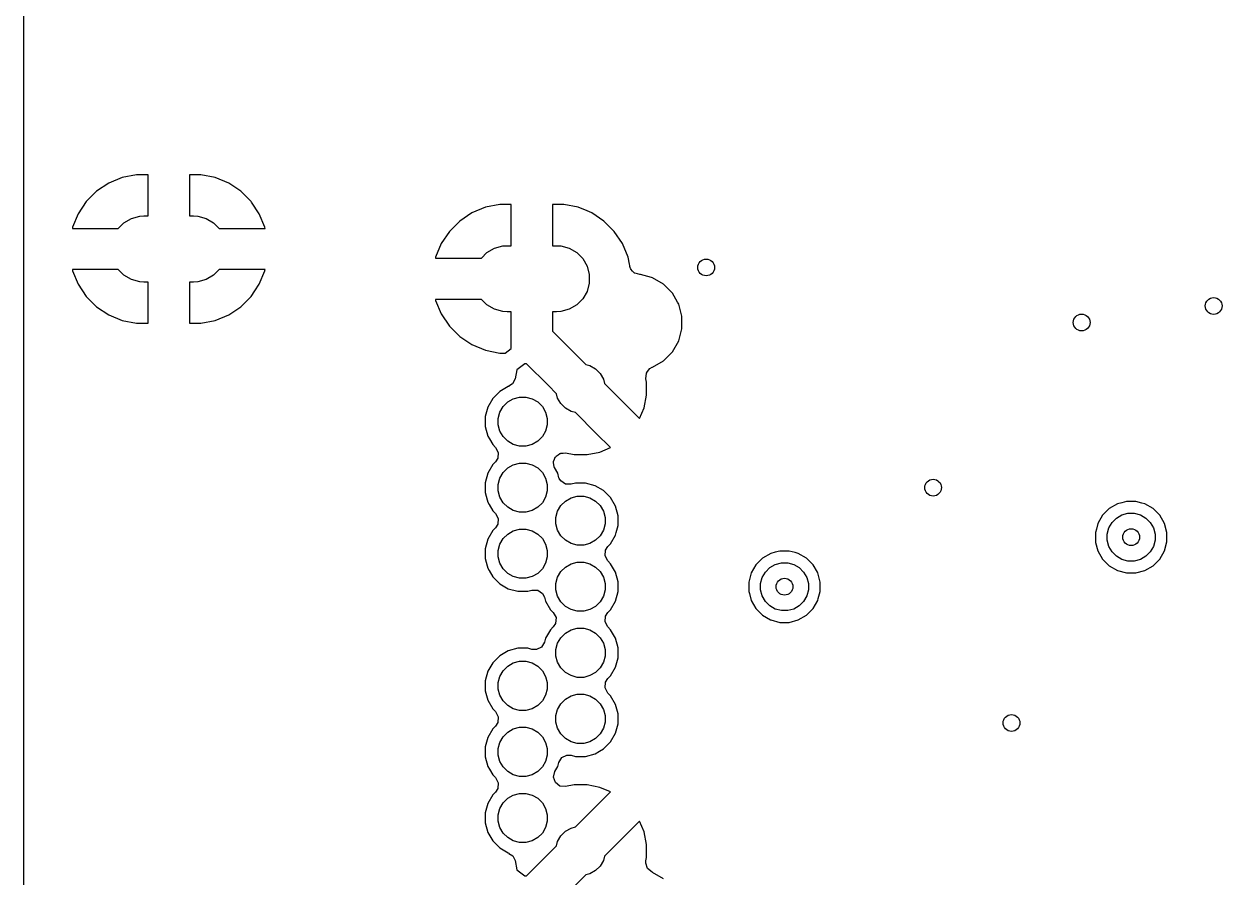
# Model space of a CAD drawing. Header units: inches. Extents: x 5.14 to 7.42, y -4.57 to -3.18.
# Drawn here: x 5.141 to 5.712, y -3.996 to -3.59 of the extents above; entities that cross this region are included whole.
import ezdxf

# ---------------------------------------------------------------- set-up
doc = ezdxf.new("R2010")
doc.units = ezdxf.units.IN
doc.header["$MEASUREMENT"] = 0
doc.layers.add('In1.Cu', color=91, linetype='CONTINUOUS', true_color=0x7fc87f)

msp = doc.modelspace()

# ---------------------------------------------------------------- linework, layer by layer
at = {"layer": 'In1.Cu', "linetype": 'CONTINUOUS'}
for p, q in [((5.14062, -3.6549), (5.14062, -3.56503)), ((5.14062, -3.68707), (5.14062, -3.6549)), ((5.18754, -3.66284), (5.18109, -3.66551)), ((5.19438, -3.66148), (5.18754, -3.66284)), ((5.18754, -3.66284), (5.18754, -3.66284)), ((5.19984, -3.66148), (5.19438, -3.66148)), ((5.19984, -3.68116), (5.19984, -3.66148)), ((5.22499, -3.66148), (5.21953, -3.66148)), ((5.21953, -3.66148), (5.21953, -3.68116)), ((5.23183, -3.66284), (5.22499, -3.66148)), ((5.23828, -3.66551), (5.23183, -3.66284)), ((5.23183, -3.66284), (5.23183, -3.66284)), ((5.17529, -3.66939), (5.17035, -3.67432)), ((5.18109, -3.66551), (5.17529, -3.66939)), ((5.17529, -3.66939), (5.17529, -3.66939)), ((5.18109, -3.66551), (5.18109, -3.66551)), ((5.24408, -3.66939), (5.23828, -3.66551)), ((5.23828, -3.66551), (5.23828, -3.66551)), ((5.24902, -3.67432), (5.24408, -3.66939)), ((5.24408, -3.66939), (5.24408, -3.66939)), ((5.17035, -3.67432), (5.16647, -3.68013)), ((5.17035, -3.67432), (5.17035, -3.67432)), ((5.24902, -3.67432), (5.24902, -3.67432)), ((5.2492, -3.67459), (5.24902, -3.67432)), ((5.2529, -3.68013), (5.2492, -3.67459)), ((5.16647, -3.68013), (5.1638, -3.68657)), ((5.16647, -3.68013), (5.16647, -3.68013)), ((5.25557, -3.68657), (5.2529, -3.68013)), ((5.2529, -3.68013), (5.2529, -3.68013)), ((5.35432, -3.67968), (5.34852, -3.68356)), ((5.36077, -3.67701), (5.35432, -3.67968)), ((5.35432, -3.67968), (5.35432, -3.67968)), ((5.36761, -3.67565), (5.36077, -3.67701)), ((5.36077, -3.67701), (5.36077, -3.67701)), ((5.37307, -3.67565), (5.36761, -3.67565)), ((5.37307, -3.69533), (5.37307, -3.67565)), ((5.39821, -3.67565), (5.39276, -3.67565)), ((5.39276, -3.67565), (5.39276, -3.69533)), ((5.40506, -3.67701), (5.39821, -3.67565)), ((5.40933, -3.67878), (5.40506, -3.67701)), ((5.40506, -3.67701), (5.40506, -3.67701)), ((5.41151, -3.67968), (5.40933, -3.67878)), ((5.40933, -3.67878), (5.40933, -3.67878)), ((5.41731, -3.68356), (5.41151, -3.67968)), ((5.41151, -3.67968), (5.41151, -3.67968)), ((5.1638, -3.68657), (5.1637, -3.68707)), ((5.1638, -3.68657), (5.1638, -3.68657)), ((5.18564, -3.68707), (5.18829, -3.68442)), ((5.18829, -3.68442), (5.19185, -3.68236)), ((5.19185, -3.68236), (5.19582, -3.6813)), ((5.19582, -3.6813), (5.19787, -3.68116)), ((5.19787, -3.68116), (5.19984, -3.68116)), ((5.21953, -3.68116), (5.2215, -3.68116)), ((5.2215, -3.68116), (5.22355, -3.6813)), ((5.22355, -3.6813), (5.22752, -3.68236)), ((5.22752, -3.68236), (5.23108, -3.68442)), ((5.23108, -3.68442), (5.23373, -3.68707)), ((5.25567, -3.68707), (5.25557, -3.68657)), ((5.25557, -3.68657), (5.25557, -3.68657)), ((5.34852, -3.68356), (5.34358, -3.6885)), ((5.34852, -3.68356), (5.34852, -3.68356)), ((5.42225, -3.6885), (5.41731, -3.68356)), ((5.41731, -3.68356), (5.41731, -3.68356)), ((5.14062, -3.77684), (5.14062, -3.68707)), ((5.1637, -3.68707), (5.18564, -3.68707)), ((5.23373, -3.68707), (5.25567, -3.68707)), ((5.34358, -3.6885), (5.3397, -3.6943)), ((5.34358, -3.6885), (5.34358, -3.6885)), ((5.42612, -3.6943), (5.42225, -3.6885)), ((5.42225, -3.6885), (5.42225, -3.6885)), ((5.3397, -3.6943), (5.33703, -3.70075)), ((5.3397, -3.6943), (5.3397, -3.6943)), ((5.36152, -3.69859), (5.36508, -3.69653)), ((5.36508, -3.69653), (5.36905, -3.69547)), ((5.36905, -3.69547), (5.3711, -3.69533)), ((5.3711, -3.69533), (5.37307, -3.69533)), ((5.39276, -3.69533), (5.39472, -3.69533)), ((5.39472, -3.69533), (5.39678, -3.69547)), ((5.39678, -3.69547), (5.40075, -3.69653)), ((5.40075, -3.69653), (5.40431, -3.69859)), ((5.42613, -3.6943), (5.42612, -3.6943)), ((5.4288, -3.70075), (5.42613, -3.6943)), ((5.33703, -3.70075), (5.33693, -3.70124)), ((5.33693, -3.70124), (5.35886, -3.70124)), ((5.33703, -3.70075), (5.33703, -3.70075)), ((5.35886, -3.70124), (5.36152, -3.69859)), ((5.40431, -3.69859), (5.40722, -3.7015)), ((5.40722, -3.7015), (5.40927, -3.70506)), ((5.42947, -3.70412), (5.4288, -3.70075)), ((5.1637, -3.70675), (5.1638, -3.70724)), ((5.18564, -3.70675), (5.1637, -3.70675)), ((5.1638, -3.70724), (5.1638, -3.70725)), ((5.1638, -3.70725), (5.16647, -3.71369)), ((5.18829, -3.7094), (5.18564, -3.70675)), ((5.19185, -3.71146), (5.18829, -3.7094)), ((5.23108, -3.7094), (5.22752, -3.71146)), ((5.23373, -3.70675), (5.23108, -3.7094)), ((5.25567, -3.70675), (5.23373, -3.70675)), ((5.2529, -3.71369), (5.25557, -3.70725)), ((5.25557, -3.70724), (5.25567, -3.70675)), ((5.25557, -3.70725), (5.25557, -3.70724)), ((5.40927, -3.70506), (5.41034, -3.70903)), ((5.41034, -3.70903), (5.41034, -3.71314)), ((5.42959, -3.70475), (5.42947, -3.70412)), ((5.42968, -3.7052), (5.42959, -3.70475)), ((5.42959, -3.70475), (5.42959, -3.70475)), ((5.42959, -3.70475), (5.42959, -3.70475)), ((5.43003, -3.70628), (5.42968, -3.7052)), ((5.43008, -3.70634), (5.43003, -3.70628)), ((5.43014, -3.70651), (5.43008, -3.70634)), ((5.43101, -3.70741), (5.43014, -3.70651)), ((5.43183, -3.70836), (5.43101, -3.70741)), ((5.43196, -3.7084), (5.43183, -3.70836)), ((5.43206, -3.70849), (5.43196, -3.7084)), ((5.43327, -3.70878), (5.43206, -3.70849)), ((5.43447, -3.70913), (5.43327, -3.70878)), ((5.43474, -3.70913), (5.43447, -3.70913)), ((5.44006, -3.71056), (5.43474, -3.70913)), ((5.16647, -3.71369), (5.16647, -3.71369)), ((5.16647, -3.71369), (5.17035, -3.7195)), ((5.19582, -3.71252), (5.19185, -3.71146)), ((5.19787, -3.71266), (5.19582, -3.71252)), ((5.19984, -3.71266), (5.19787, -3.71266)), ((5.19984, -3.73234), (5.19984, -3.71266)), ((5.2215, -3.71266), (5.21953, -3.71266)), ((5.21953, -3.71266), (5.21953, -3.73234)), ((5.22355, -3.71252), (5.2215, -3.71266)), ((5.22752, -3.71146), (5.22355, -3.71252)), ((5.25075, -3.7169), (5.2529, -3.71369)), ((5.2529, -3.71369), (5.2529, -3.71369)), ((5.41034, -3.71314), (5.40927, -3.71711)), ((5.44054, -3.71069), (5.44006, -3.71056)), ((5.44574, -3.71369), (5.44054, -3.71069)), ((5.44054, -3.71069), (5.44054, -3.71069)), ((5.44999, -3.71794), (5.44574, -3.71369)), ((5.44574, -3.71369), (5.44574, -3.71369)), ((5.17035, -3.7195), (5.17035, -3.7195)), ((5.17035, -3.7195), (5.17529, -3.72443)), ((5.24408, -3.72443), (5.24902, -3.7195)), ((5.24902, -3.7195), (5.25075, -3.7169)), ((5.24902, -3.7195), (5.24902, -3.7195)), ((5.33693, -3.72093), (5.33703, -3.72142)), ((5.35886, -3.72093), (5.33693, -3.72093)), ((5.36152, -3.72358), (5.35886, -3.72093)), ((5.40722, -3.72067), (5.40431, -3.72358)), ((5.40927, -3.71711), (5.40722, -3.72067)), ((5.45246, -3.72222), (5.44999, -3.71794)), ((5.44999, -3.71794), (5.44999, -3.71794)), ((5.17529, -3.72443), (5.17529, -3.72443)), ((5.17529, -3.72443), (5.18109, -3.72831)), ((5.23828, -3.72831), (5.24408, -3.72443)), ((5.24408, -3.72443), (5.24408, -3.72443)), ((5.33703, -3.72142), (5.33703, -3.72142)), ((5.33703, -3.72142), (5.3397, -3.72787)), ((5.36508, -3.72563), (5.36152, -3.72358)), ((5.36905, -3.7267), (5.36508, -3.72563)), ((5.40075, -3.72563), (5.39678, -3.7267)), ((5.40431, -3.72358), (5.40075, -3.72563)), ((5.45299, -3.72314), (5.45246, -3.72222)), ((5.45455, -3.72895), (5.45299, -3.72314)), ((5.18109, -3.72831), (5.18109, -3.72831)), ((5.18109, -3.72831), (5.18754, -3.73098)), ((5.18754, -3.73098), (5.18754, -3.73098)), ((5.18754, -3.73098), (5.19438, -3.73234)), ((5.19438, -3.73234), (5.19438, -3.73234)), ((5.19438, -3.73234), (5.19984, -3.73234)), ((5.21953, -3.73234), (5.22499, -3.73234)), ((5.22499, -3.73234), (5.23183, -3.73098)), ((5.22499, -3.73234), (5.22499, -3.73234)), ((5.23183, -3.73098), (5.23828, -3.72831)), ((5.23183, -3.73098), (5.23183, -3.73098)), ((5.23828, -3.72831), (5.23828, -3.72831)), ((5.3397, -3.72787), (5.3397, -3.72787)), ((5.3397, -3.72787), (5.34358, -3.73367)), ((5.3711, -3.72683), (5.36905, -3.7267)), ((5.37307, -3.72683), (5.3711, -3.72683)), ((5.37307, -3.74431), (5.37307, -3.72683)), ((5.39472, -3.72683), (5.39276, -3.72683)), ((5.39276, -3.72683), (5.39276, -3.73614)), ((5.39678, -3.7267), (5.39472, -3.72683)), ((5.45455, -3.73495), (5.45455, -3.72895)), ((5.34358, -3.73367), (5.34358, -3.73367)), ((5.34358, -3.73367), (5.34852, -3.73861)), ((5.39276, -3.73614), (5.4086, -3.75198)), ((5.45299, -3.74076), (5.45455, -3.73495)), ((5.34852, -3.73861), (5.34852, -3.73861)), ((5.34852, -3.73861), (5.35432, -3.74248)), ((5.35432, -3.74248), (5.35432, -3.74248)), ((5.35432, -3.74248), (5.36077, -3.74515)), ((5.44999, -3.74596), (5.45299, -3.74076)), ((5.36077, -3.74515), (5.36077, -3.74515)), ((5.36077, -3.74515), (5.36761, -3.74652)), ((5.36761, -3.74652), (5.36761, -3.74652)), ((5.36761, -3.74652), (5.37013, -3.74652)), ((5.37013, -3.74652), (5.37307, -3.74431)), ((5.44574, -3.75021), (5.44999, -3.74596)), ((5.37582, -3.75446), (5.37495, -3.75882)), ((5.37958, -3.75163), (5.37582, -3.75446)), ((5.38041, -3.75163), (5.37958, -3.75163)), ((5.39066, -3.76188), (5.38041, -3.75163)), ((5.4086, -3.75198), (5.41066, -3.75253)), ((5.41066, -3.75253), (5.41333, -3.75407)), ((5.41333, -3.75407), (5.41551, -3.75625)), ((5.43816, -3.7553), (5.43926, -3.75388)), ((5.43926, -3.75388), (5.44025, -3.75333)), ((5.44025, -3.75333), (5.44054, -3.75321)), ((5.44054, -3.75321), (5.44574, -3.75021)), ((5.44054, -3.75321), (5.44054, -3.75321)), ((5.37495, -3.75882), (5.37367, -3.76126)), ((5.41551, -3.75625), (5.41705, -3.75893)), ((5.41705, -3.75893), (5.41761, -3.76099)), ((5.43733, -3.75879), (5.43757, -3.75605)), ((5.43764, -3.76034), (5.43733, -3.75879)), ((5.43757, -3.75605), (5.43816, -3.7553)), ((5.43764, -3.76655), (5.43764, -3.76034)), ((5.3676, -3.76487), (5.36426, -3.76821)), ((5.37168, -3.76252), (5.3676, -3.76487)), ((5.3676, -3.76487), (5.3676, -3.76487)), ((5.37197, -3.7624), (5.37168, -3.76252)), ((5.37367, -3.76126), (5.37193, -3.76229)), ((5.37193, -3.76229), (5.37197, -3.7624)), ((5.39468, -3.7659), (5.39066, -3.76188)), ((5.39523, -3.76796), (5.39468, -3.7659)), ((5.41761, -3.76099), (5.43432, -3.77771)), ((5.43643, -3.77263), (5.43764, -3.76655)), ((5.43764, -3.76655), (5.43764, -3.76655)), ((5.36191, -3.77229), (5.36069, -3.77684)), ((5.36426, -3.76821), (5.36191, -3.77229)), ((5.36191, -3.77229), (5.36191, -3.77229)), ((5.36426, -3.76821), (5.36426, -3.76821)), ((5.36767, -3.77467), (5.36921, -3.772)), ((5.36921, -3.772), (5.37139, -3.76982)), ((5.37139, -3.76982), (5.37406, -3.76828)), ((5.37406, -3.76828), (5.37704, -3.76748)), ((5.37704, -3.76748), (5.38012, -3.76748)), ((5.38012, -3.76748), (5.3831, -3.76828)), ((5.3831, -3.76828), (5.38577, -3.76982)), ((5.38577, -3.76982), (5.38795, -3.772)), ((5.38795, -3.772), (5.38949, -3.77467)), ((5.39677, -3.77063), (5.39523, -3.76796)), ((5.39895, -3.77282), (5.39677, -3.77063)), ((5.14062, -4.04061), (5.14062, -3.77684)), ((5.36069, -3.77684), (5.36069, -3.78155)), ((5.36687, -3.77765), (5.36767, -3.77467)), ((5.36687, -3.78073), (5.36687, -3.77765)), ((5.38949, -3.77467), (5.39029, -3.77765)), ((5.39029, -3.77765), (5.39029, -3.78073)), ((5.40162, -3.77436), (5.39895, -3.77282)), ((5.40369, -3.77491), (5.40162, -3.77436)), ((5.4136, -3.78483), (5.40369, -3.77491)), ((5.43432, -3.77771), (5.43643, -3.77263)), ((5.43643, -3.77263), (5.43643, -3.77263)), ((5.36069, -3.78155), (5.36191, -3.7861)), ((5.36767, -3.78371), (5.36687, -3.78073)), ((5.36921, -3.78638), (5.36767, -3.78371)), ((5.38949, -3.78371), (5.38795, -3.78638)), ((5.39029, -3.78073), (5.38949, -3.78371)), ((5.36191, -3.7861), (5.36191, -3.7861)), ((5.36191, -3.7861), (5.36269, -3.78746)), ((5.36269, -3.78746), (5.36426, -3.79018)), ((5.37139, -3.78856), (5.36921, -3.78638)), ((5.37406, -3.7901), (5.37139, -3.78856)), ((5.38577, -3.78856), (5.3831, -3.7901)), ((5.38795, -3.78638), (5.38577, -3.78856)), ((5.42041, -3.79163), (5.4136, -3.78483)), ((5.36426, -3.79018), (5.36426, -3.79018)), ((5.36426, -3.79018), (5.36557, -3.79149)), ((5.36557, -3.79149), (5.36689, -3.7939)), ((5.36689, -3.7939), (5.3667, -3.79665)), ((5.37704, -3.7909), (5.37406, -3.7901)), ((5.38012, -3.7909), (5.37704, -3.7909)), ((5.3831, -3.7901), (5.38012, -3.7909)), ((5.39446, -3.79568), (5.39541, -3.79509)), ((5.39541, -3.79509), (5.39628, -3.7944)), ((5.39628, -3.7944), (5.39656, -3.79438)), ((5.39656, -3.79438), (5.3968, -3.79423)), ((5.3968, -3.79423), (5.39791, -3.79425)), ((5.39791, -3.79425), (5.39902, -3.79414)), ((5.39902, -3.79414), (5.39905, -3.79415)), ((5.39905, -3.79415), (5.40304, -3.79494)), ((5.40304, -3.79494), (5.40304, -3.79494)), ((5.40304, -3.79494), (5.40924, -3.79494)), ((5.40924, -3.79494), (5.41533, -3.79373)), ((5.40924, -3.79494), (5.40924, -3.79494)), ((5.41533, -3.79373), (5.42041, -3.79163)), ((5.41533, -3.79373), (5.41533, -3.79373)), ((5.36426, -3.7997), (5.36191, -3.80378)), ((5.36557, -3.79839), (5.36426, -3.7997)), ((5.36426, -3.7997), (5.36426, -3.7997)), ((5.3667, -3.79665), (5.36557, -3.79839)), ((5.37139, -3.80132), (5.37406, -3.79978)), ((5.37406, -3.79978), (5.37704, -3.79898)), ((5.37704, -3.79898), (5.38012, -3.79898)), ((5.38012, -3.79898), (5.3831, -3.79978)), ((5.3831, -3.79978), (5.38577, -3.80132)), ((5.39322, -3.7987), (5.39331, -3.79844)), ((5.39348, -3.79978), (5.39322, -3.7987)), ((5.39328, -3.79816), (5.39376, -3.79715)), ((5.39331, -3.79844), (5.39328, -3.79816)), ((5.39358, -3.80057), (5.39348, -3.79978)), ((5.39362, -3.80089), (5.39358, -3.80057)), ((5.39373, -3.80114), (5.39362, -3.80089)), ((5.39376, -3.79715), (5.39412, -3.7961)), ((5.39412, -3.7961), (5.39434, -3.79593)), ((5.39434, -3.79593), (5.39446, -3.79568)), ((5.36191, -3.80378), (5.36069, -3.80833)), ((5.36191, -3.80378), (5.36191, -3.80378)), ((5.36687, -3.80915), (5.36767, -3.80617)), ((5.36767, -3.80617), (5.36921, -3.8035)), ((5.36921, -3.8035), (5.37139, -3.80132)), ((5.38577, -3.80132), (5.38795, -3.8035)), ((5.38795, -3.8035), (5.38949, -3.80617)), ((5.38949, -3.80617), (5.39029, -3.80915)), ((5.39526, -3.80378), (5.39373, -3.80114)), ((5.39585, -3.80599), (5.39526, -3.80378)), ((5.396, -3.80633), (5.39585, -3.80599)), ((5.39671, -3.80749), (5.396, -3.80633)), ((5.36069, -3.80833), (5.36069, -3.81304)), ((5.36687, -3.81223), (5.36687, -3.80915)), ((5.36767, -3.81521), (5.36687, -3.81223)), ((5.39029, -3.81223), (5.38949, -3.81521)), ((5.39029, -3.80915), (5.39029, -3.81223)), ((5.39898, -3.80903), (5.39671, -3.80749)), ((5.40173, -3.80909), (5.39898, -3.80903)), ((5.40379, -3.80854), (5.40173, -3.80909)), ((5.4085, -3.80854), (5.40379, -3.80854)), ((5.40379, -3.80854), (5.40379, -3.80854)), ((5.41305, -3.80976), (5.4085, -3.80854)), ((5.41713, -3.81212), (5.41305, -3.80976)), ((5.42046, -3.81545), (5.41713, -3.81212)), ((5.36069, -3.81304), (5.3616, -3.81643)), ((5.3616, -3.81643), (5.36191, -3.8176)), ((5.36191, -3.8176), (5.36191, -3.8176)), ((5.36191, -3.8176), (5.36253, -3.81867)), ((5.36921, -3.81788), (5.36767, -3.81521)), ((5.37139, -3.82006), (5.36921, -3.81788)), ((5.38795, -3.81788), (5.38577, -3.82006)), ((5.38949, -3.81521), (5.38795, -3.81788)), ((5.39677, -3.81925), (5.39895, -3.81707)), ((5.39895, -3.81707), (5.40162, -3.81553)), ((5.40162, -3.81553), (5.4046, -3.81473)), ((5.4046, -3.81473), (5.40768, -3.81473)), ((5.40768, -3.81473), (5.41066, -3.81553)), ((5.41066, -3.81553), (5.41333, -3.81707)), ((5.41333, -3.81707), (5.41551, -3.81925)), ((5.42282, -3.81953), (5.42046, -3.81545)), ((5.66441, -3.81787), (5.66225, -3.81845)), ((5.66658, -3.81729), (5.66441, -3.81787)), ((5.67106, -3.81729), (5.66658, -3.81729)), ((5.67395, -3.81806), (5.67106, -3.81729)), ((5.67539, -3.81845), (5.67395, -3.81806)), ((5.36253, -3.81867), (5.36426, -3.82168)), ((5.36426, -3.82168), (5.36426, -3.82168)), ((5.36426, -3.82168), (5.36557, -3.82299)), ((5.36557, -3.82299), (5.36689, -3.8254)), ((5.37406, -3.8216), (5.37139, -3.82006)), ((5.37704, -3.8224), (5.37406, -3.8216)), ((5.38012, -3.8224), (5.37704, -3.8224)), ((5.3831, -3.8216), (5.38012, -3.8224)), ((5.38577, -3.82006), (5.3831, -3.8216)), ((5.39443, -3.8249), (5.39523, -3.82192)), ((5.39523, -3.82192), (5.39677, -3.81925)), ((5.41551, -3.81925), (5.41705, -3.82192)), ((5.41705, -3.82192), (5.41785, -3.8249)), ((5.42404, -3.82408), (5.42282, -3.81953)), ((5.65837, -3.82069), (5.6552, -3.82386)), ((5.66225, -3.81845), (5.65837, -3.82069)), ((5.65837, -3.82069), (5.65837, -3.82069)), ((5.66182, -3.82519), (5.66442, -3.82369)), ((5.66225, -3.81845), (5.66225, -3.81845)), ((5.66442, -3.82369), (5.66732, -3.82291)), ((5.66732, -3.82291), (5.67032, -3.82291)), ((5.67032, -3.82291), (5.67322, -3.82369)), ((5.67322, -3.82369), (5.67582, -3.82519)), ((5.67927, -3.82069), (5.67539, -3.81845)), ((5.67539, -3.81845), (5.67539, -3.81845)), ((5.68244, -3.82386), (5.67927, -3.82069)), ((5.67927, -3.82069), (5.67927, -3.82069)), ((5.3667, -3.82814), (5.36557, -3.82989)), ((5.36689, -3.8254), (5.3667, -3.82814)), ((5.39443, -3.82798), (5.39443, -3.8249)), ((5.39523, -3.83096), (5.39443, -3.82798)), ((5.41785, -3.82798), (5.41705, -3.83096)), ((5.41785, -3.8249), (5.41785, -3.82798)), ((5.42316, -3.83207), (5.42404, -3.82879)), ((5.42404, -3.82879), (5.42404, -3.82408)), ((5.65296, -3.82774), (5.65222, -3.83049)), ((5.6552, -3.82386), (5.65296, -3.82774)), ((5.65296, -3.82774), (5.65296, -3.82774)), ((5.6552, -3.82386), (5.6552, -3.82386)), ((5.65819, -3.82991), (5.6597, -3.82731)), ((5.6597, -3.82731), (5.66182, -3.82519)), ((5.67582, -3.82519), (5.67794, -3.82731)), ((5.67794, -3.82731), (5.67944, -3.82991)), ((5.68468, -3.82774), (5.68244, -3.82386)), ((5.68244, -3.82386), (5.68244, -3.82386)), ((5.68584, -3.83207), (5.68468, -3.82774)), ((5.68468, -3.82774), (5.68468, -3.82774)), ((5.36426, -3.8312), (5.36191, -3.83528)), ((5.36557, -3.82989), (5.36426, -3.8312)), ((5.36426, -3.8312), (5.36426, -3.8312)), ((5.36767, -3.83767), (5.36921, -3.83499)), ((5.36921, -3.83499), (5.37139, -3.83281)), ((5.37139, -3.83281), (5.37406, -3.83127)), ((5.37406, -3.83127), (5.37704, -3.83048)), ((5.37704, -3.83048), (5.38012, -3.83048)), ((5.38012, -3.83048), (5.3831, -3.83127)), ((5.3831, -3.83127), (5.38577, -3.83281)), ((5.38577, -3.83281), (5.38795, -3.83499)), ((5.38795, -3.83499), (5.38949, -3.83767)), ((5.39677, -3.83363), (5.39523, -3.83096)), ((5.39895, -3.83581), (5.39677, -3.83363)), ((5.41551, -3.83363), (5.41333, -3.83581)), ((5.41705, -3.83096), (5.41551, -3.83363)), ((5.42046, -3.83742), (5.42282, -3.83334)), ((5.42282, -3.83334), (5.42316, -3.83207)), ((5.65222, -3.83049), (5.6518, -3.83207)), ((5.6518, -3.83207), (5.6518, -3.83655)), ((5.65742, -3.83281), (5.65819, -3.82991)), ((5.65742, -3.83581), (5.65742, -3.83281)), ((5.67944, -3.82991), (5.68022, -3.83281)), ((5.68022, -3.83281), (5.68022, -3.83581)), ((5.68584, -3.83655), (5.68584, -3.83207)), ((5.36191, -3.83528), (5.36069, -3.83983)), ((5.36069, -3.83983), (5.36069, -3.84454)), ((5.36191, -3.83528), (5.36191, -3.83528)), ((5.36687, -3.84064), (5.36767, -3.83767)), ((5.36687, -3.84373), (5.36687, -3.84064)), ((5.38949, -3.83767), (5.39029, -3.84064)), ((5.39029, -3.84064), (5.39029, -3.84373)), ((5.40162, -3.83735), (5.39895, -3.83581)), ((5.4046, -3.83815), (5.40162, -3.83735)), ((5.40768, -3.83815), (5.4046, -3.83815)), ((5.41066, -3.83735), (5.40768, -3.83815)), ((5.41333, -3.83581), (5.41066, -3.83735)), ((5.41783, -3.84322), (5.41803, -3.84048)), ((5.41803, -3.84048), (5.41915, -3.83873)), ((5.41915, -3.83873), (5.42046, -3.83742)), ((5.50122, -3.84091), (5.49906, -3.84149)), ((5.50571, -3.84091), (5.50122, -3.84091)), ((5.50859, -3.84169), (5.50571, -3.84091)), ((5.6518, -3.83655), (5.65189, -3.83689)), ((5.65189, -3.83689), (5.65296, -3.84088)), ((5.65296, -3.84088), (5.65296, -3.84088)), ((5.65296, -3.84088), (5.6552, -3.84476)), ((5.65819, -3.83871), (5.65742, -3.83581)), ((5.6597, -3.84131), (5.65819, -3.83871)), ((5.67944, -3.83871), (5.67794, -3.84131)), ((5.68022, -3.83581), (5.67944, -3.83871)), ((5.68244, -3.84476), (5.68468, -3.84088)), ((5.68468, -3.84088), (5.68584, -3.83655)), ((5.36069, -3.84454), (5.3616, -3.84793)), ((5.36767, -3.8467), (5.36687, -3.84373)), ((5.39029, -3.84373), (5.38949, -3.8467)), ((5.40162, -3.84702), (5.4046, -3.84622)), ((5.4046, -3.84622), (5.40768, -3.84622)), ((5.40768, -3.84622), (5.41066, -3.84702)), ((5.41915, -3.84564), (5.41783, -3.84322)), ((5.42046, -3.84695), (5.41915, -3.84564)), ((5.49301, -3.84431), (5.48985, -3.84748)), ((5.4969, -3.84207), (5.49301, -3.84431)), ((5.49301, -3.84431), (5.49301, -3.84431)), ((5.49906, -3.84149), (5.4969, -3.84207)), ((5.4969, -3.84207), (5.4969, -3.84207)), ((5.49906, -3.84731), (5.50196, -3.84653)), ((5.50196, -3.84653), (5.50497, -3.84653)), ((5.50497, -3.84653), (5.50787, -3.84731)), ((5.51003, -3.84207), (5.50859, -3.84169)), ((5.51391, -3.84431), (5.51003, -3.84207)), ((5.51003, -3.84207), (5.51003, -3.84207)), ((5.51392, -3.84431), (5.51391, -3.84431)), ((5.51708, -3.84748), (5.51392, -3.84431)), ((5.6552, -3.84476), (5.6552, -3.84476)), ((5.6552, -3.84476), (5.6552, -3.84476)), ((5.6552, -3.84476), (5.65837, -3.84793)), ((5.66182, -3.84343), (5.6597, -3.84131)), ((5.66442, -3.84494), (5.66182, -3.84343)), ((5.66732, -3.84571), (5.66442, -3.84494)), ((5.67032, -3.84571), (5.66732, -3.84571)), ((5.67322, -3.84494), (5.67032, -3.84571)), ((5.67582, -3.84343), (5.67322, -3.84494)), ((5.67794, -3.84131), (5.67582, -3.84343)), ((5.67927, -3.84793), (5.68244, -3.84476)), ((5.3616, -3.84793), (5.36191, -3.84909)), ((5.36191, -3.84909), (5.36191, -3.84909)), ((5.36191, -3.84909), (5.36253, -3.85017)), ((5.36253, -3.85017), (5.36426, -3.85317)), ((5.36921, -3.84938), (5.36767, -3.8467)), ((5.37139, -3.85156), (5.36921, -3.84938)), ((5.37406, -3.8531), (5.37139, -3.85156)), ((5.38577, -3.85156), (5.3831, -3.8531)), ((5.38795, -3.84938), (5.38577, -3.85156)), ((5.38949, -3.8467), (5.38795, -3.84938)), ((5.39523, -3.85341), (5.39677, -3.85074)), ((5.39677, -3.85074), (5.39895, -3.84856)), ((5.39895, -3.84856), (5.40162, -3.84702)), ((5.41066, -3.84702), (5.41333, -3.84856)), ((5.41333, -3.84856), (5.41551, -3.85074)), ((5.41551, -3.85074), (5.41705, -3.85341)), ((5.42282, -3.85103), (5.42046, -3.84695)), ((5.42404, -3.85558), (5.42282, -3.85103)), ((5.4876, -3.85136), (5.48712, -3.85317)), ((5.48761, -3.85136), (5.4876, -3.85136)), ((5.48985, -3.84748), (5.48761, -3.85136)), ((5.48985, -3.84748), (5.48985, -3.84748)), ((5.49284, -3.85353), (5.49434, -3.85093)), ((5.49434, -3.85093), (5.49646, -3.84881)), ((5.49646, -3.84881), (5.49906, -3.84731)), ((5.50787, -3.84731), (5.51047, -3.84881)), ((5.51047, -3.84881), (5.51259, -3.85093)), ((5.51259, -3.85093), (5.51409, -3.85353)), ((5.51913, -3.85103), (5.51708, -3.84748)), ((5.51708, -3.84748), (5.51708, -3.84748)), ((5.51932, -3.85136), (5.51913, -3.85103)), ((5.52048, -3.85569), (5.51932, -3.85136)), ((5.65837, -3.84793), (5.65837, -3.84793)), ((5.65837, -3.84793), (5.65837, -3.84793)), ((5.65837, -3.84793), (5.66225, -3.85017)), ((5.66225, -3.85017), (5.66225, -3.85017)), ((5.66225, -3.85017), (5.66658, -3.85133)), ((5.66658, -3.85133), (5.66658, -3.85133)), ((5.66658, -3.85133), (5.67106, -3.85133)), ((5.67106, -3.85133), (5.67539, -3.85017)), ((5.67106, -3.85133), (5.67106, -3.85133)), ((5.67539, -3.85017), (5.67927, -3.84793)), ((5.36426, -3.85317), (5.3676, -3.8565)), ((5.3676, -3.8565), (5.37168, -3.85886)), ((5.37704, -3.8539), (5.37406, -3.8531)), ((5.38012, -3.8539), (5.37704, -3.8539)), ((5.3831, -3.8531), (5.38012, -3.8539)), ((5.39443, -3.85639), (5.39523, -3.85341)), ((5.39443, -3.85947), (5.39443, -3.85639)), ((5.41705, -3.85341), (5.41785, -3.85639)), ((5.41785, -3.85639), (5.41785, -3.85947)), ((5.42404, -3.85569), (5.42404, -3.85558)), ((5.42404, -3.86029), (5.42404, -3.85569)), ((5.48712, -3.85317), (5.48645, -3.85569)), ((5.48645, -3.85569), (5.48645, -3.86017)), ((5.49206, -3.85643), (5.49284, -3.85353)), ((5.49206, -3.85943), (5.49206, -3.85643)), ((5.51409, -3.85353), (5.51487, -3.85643)), ((5.51487, -3.85643), (5.51487, -3.85943)), ((5.52048, -3.86017), (5.52048, -3.85569)), ((5.37168, -3.85886), (5.37623, -3.86008)), ((5.37623, -3.86008), (5.37623, -3.86008)), ((5.37623, -3.86008), (5.38094, -3.86008)), ((5.38094, -3.86008), (5.38299, -3.85953)), ((5.38094, -3.86008), (5.38094, -3.86008)), ((5.38299, -3.85953), (5.38574, -3.85959)), ((5.38574, -3.85959), (5.38802, -3.86114)), ((5.38802, -3.86114), (5.38897, -3.86298)), ((5.38897, -3.86298), (5.38947, -3.86484)), ((5.39523, -3.86245), (5.39443, -3.85947)), ((5.39677, -3.86512), (5.39523, -3.86245)), ((5.41705, -3.86245), (5.41551, -3.86512)), ((5.41785, -3.85947), (5.41705, -3.86245)), ((5.42282, -3.86484), (5.42404, -3.86029)), ((5.48645, -3.86017), (5.4867, -3.86114)), ((5.4867, -3.86114), (5.4876, -3.8645)), ((5.49284, -3.86233), (5.49206, -3.85943)), ((5.49434, -3.86493), (5.49284, -3.86233)), ((5.51409, -3.86233), (5.51259, -3.86493)), ((5.51487, -3.85943), (5.51409, -3.86233)), ((5.51932, -3.8645), (5.51958, -3.86357)), ((5.51958, -3.86357), (5.52048, -3.86017)), ((5.38947, -3.86484), (5.38947, -3.86484)), ((5.38947, -3.86484), (5.39182, -3.86892)), ((5.39182, -3.86892), (5.39182, -3.86892)), ((5.39182, -3.86892), (5.39313, -3.87023)), ((5.39895, -3.8673), (5.39677, -3.86512)), ((5.40162, -3.86885), (5.39895, -3.8673)), ((5.4046, -3.86964), (5.40162, -3.86885)), ((5.41066, -3.86885), (5.40768, -3.86964)), ((5.41333, -3.8673), (5.41066, -3.86885)), ((5.41551, -3.86512), (5.41333, -3.8673)), ((5.41915, -3.87023), (5.42046, -3.86892)), ((5.42046, -3.86892), (5.42282, -3.86484)), ((5.4876, -3.8645), (5.48761, -3.8645)), ((5.48761, -3.8645), (5.48985, -3.86838)), ((5.48985, -3.86838), (5.48985, -3.86838)), ((5.48985, -3.86838), (5.48985, -3.86838)), ((5.48985, -3.86838), (5.49301, -3.87155)), ((5.49646, -3.86706), (5.49434, -3.86493)), ((5.49906, -3.86856), (5.49646, -3.86706)), ((5.50196, -3.86933), (5.49906, -3.86856)), ((5.50497, -3.86933), (5.50196, -3.86933)), ((5.50787, -3.86856), (5.50497, -3.86933)), ((5.51047, -3.86706), (5.50787, -3.86856)), ((5.51259, -3.86493), (5.51047, -3.86706)), ((5.51392, -3.87155), (5.51708, -3.86838)), ((5.51708, -3.86838), (5.51932, -3.8645)), ((5.39313, -3.87023), (5.39445, -3.87264)), ((5.39445, -3.87264), (5.39425, -3.87539)), ((5.40768, -3.86964), (5.4046, -3.86964)), ((5.41783, -3.87472), (5.41803, -3.87198)), ((5.41915, -3.87713), (5.41783, -3.87472)), ((5.41803, -3.87198), (5.41915, -3.87023)), ((5.49301, -3.87155), (5.49301, -3.87155)), ((5.49301, -3.87155), (5.49301, -3.87155)), ((5.49301, -3.87155), (5.4967, -3.87368)), ((5.4967, -3.87368), (5.4969, -3.87379)), ((5.4969, -3.87379), (5.50122, -3.87495)), ((5.50122, -3.87495), (5.50122, -3.87495)), ((5.50122, -3.87495), (5.50571, -3.87495)), ((5.50571, -3.87495), (5.51003, -3.87379)), ((5.50571, -3.87495), (5.50571, -3.87495)), ((5.51003, -3.87379), (5.51392, -3.87155)), ((5.39182, -3.87844), (5.38947, -3.88252)), ((5.39313, -3.87713), (5.39182, -3.87844)), ((5.39182, -3.87844), (5.39182, -3.87844)), ((5.39425, -3.87539), (5.39313, -3.87713)), ((5.39677, -3.88224), (5.39895, -3.88006)), ((5.39895, -3.88006), (5.40162, -3.87852)), ((5.40162, -3.87852), (5.4046, -3.87772)), ((5.4046, -3.87772), (5.40768, -3.87772)), ((5.40768, -3.87772), (5.41066, -3.87852)), ((5.41066, -3.87852), (5.41333, -3.88006)), ((5.41333, -3.88006), (5.41551, -3.88224)), ((5.42046, -3.87844), (5.41915, -3.87713)), ((5.42282, -3.88252), (5.42046, -3.87844)), ((5.38897, -3.88438), (5.38754, -3.88673)), ((5.38947, -3.88252), (5.38897, -3.88438)), ((5.38947, -3.88252), (5.38947, -3.88252)), ((5.39443, -3.88789), (5.39523, -3.88491)), ((5.39523, -3.88491), (5.39677, -3.88224)), ((5.41551, -3.88224), (5.41705, -3.88491)), ((5.41705, -3.88491), (5.41785, -3.88789)), ((5.42404, -3.88707), (5.42282, -3.88252)), ((5.3676, -3.89086), (5.36426, -3.89419)), ((5.37168, -3.8885), (5.3676, -3.89086)), ((5.3676, -3.89086), (5.3676, -3.89086)), ((5.37623, -3.88728), (5.37168, -3.8885)), ((5.37168, -3.8885), (5.37168, -3.8885)), ((5.38094, -3.88728), (5.37623, -3.88728)), ((5.38299, -3.88783), (5.38094, -3.88728)), ((5.38506, -3.88793), (5.38299, -3.88783)), ((5.38754, -3.88673), (5.38506, -3.88793)), ((5.39443, -3.89097), (5.39443, -3.88789)), ((5.39523, -3.89395), (5.39443, -3.89097)), ((5.41785, -3.89097), (5.41705, -3.89395)), ((5.41785, -3.88789), (5.41785, -3.89097)), ((5.42282, -3.89634), (5.42404, -3.89178)), ((5.42404, -3.89178), (5.42404, -3.88707)), ((5.36426, -3.89419), (5.36191, -3.89827)), ((5.36426, -3.89419), (5.36426, -3.89419)), ((5.36767, -3.90066), (5.36921, -3.89799)), ((5.36921, -3.89799), (5.37139, -3.89581)), ((5.37139, -3.89581), (5.37406, -3.89427)), ((5.37406, -3.89427), (5.37704, -3.89347)), ((5.37704, -3.89347), (5.38012, -3.89347)), ((5.38012, -3.89347), (5.3831, -3.89427)), ((5.3831, -3.89427), (5.38577, -3.89581)), ((5.38577, -3.89581), (5.38795, -3.89799)), ((5.38795, -3.89799), (5.38949, -3.90066)), ((5.39677, -3.89662), (5.39523, -3.89395)), ((5.39895, -3.8988), (5.39677, -3.89662)), ((5.41551, -3.89662), (5.41333, -3.8988)), ((5.41705, -3.89395), (5.41551, -3.89662)), ((5.42046, -3.90042), (5.42282, -3.89634)), ((5.36191, -3.89827), (5.36069, -3.90282)), ((5.36069, -3.90282), (5.36069, -3.90753)), ((5.36191, -3.89827), (5.36191, -3.89827)), ((5.36687, -3.90364), (5.36767, -3.90066)), ((5.36687, -3.90672), (5.36687, -3.90364)), ((5.38949, -3.90066), (5.39029, -3.90364)), ((5.39029, -3.90364), (5.39029, -3.90672)), ((5.40162, -3.90034), (5.39895, -3.8988)), ((5.4046, -3.90114), (5.40162, -3.90034)), ((5.40768, -3.90114), (5.4046, -3.90114)), ((5.41066, -3.90034), (5.40768, -3.90114)), ((5.41333, -3.8988), (5.41066, -3.90034)), ((5.41783, -3.90621), (5.41803, -3.90347)), ((5.41803, -3.90347), (5.41915, -3.90173)), ((5.41915, -3.90173), (5.42046, -3.90042)), ((5.36069, -3.90753), (5.36191, -3.91208)), ((5.36767, -3.9097), (5.36687, -3.90672)), ((5.39029, -3.90672), (5.38949, -3.9097)), ((5.40162, -3.91001), (5.4046, -3.90922)), ((5.4046, -3.90922), (5.40768, -3.90922)), ((5.40768, -3.90922), (5.41066, -3.91001)), ((5.41915, -3.90863), (5.41783, -3.90621)), ((5.42046, -3.90994), (5.41915, -3.90863)), ((5.36191, -3.91208), (5.36426, -3.91616)), ((5.36921, -3.91237), (5.36767, -3.9097)), ((5.37139, -3.91455), (5.36921, -3.91237)), ((5.37406, -3.91609), (5.37139, -3.91455)), ((5.38577, -3.91455), (5.3831, -3.91609)), ((5.38795, -3.91237), (5.38577, -3.91455)), ((5.38949, -3.9097), (5.38795, -3.91237)), ((5.39523, -3.91641), (5.39677, -3.91374)), ((5.39677, -3.91374), (5.39895, -3.91155)), ((5.39895, -3.91155), (5.40162, -3.91001)), ((5.41066, -3.91001), (5.41333, -3.91155)), ((5.41333, -3.91155), (5.41551, -3.91374)), ((5.41551, -3.91374), (5.41705, -3.91641)), ((5.42282, -3.91402), (5.42046, -3.90994)), ((5.42404, -3.91857), (5.42282, -3.91402)), ((5.36426, -3.91616), (5.36426, -3.91616)), ((5.36426, -3.91616), (5.36557, -3.91747)), ((5.36557, -3.91747), (5.36689, -3.91989)), ((5.36689, -3.91989), (5.3667, -3.92263)), ((5.37704, -3.91689), (5.37406, -3.91609)), ((5.38012, -3.91689), (5.37704, -3.91689)), ((5.3831, -3.91609), (5.38012, -3.91689)), ((5.39443, -3.91938), (5.39523, -3.91641)), ((5.39443, -3.92247), (5.39443, -3.91938)), ((5.41705, -3.91641), (5.41785, -3.91938)), ((5.41785, -3.91938), (5.41785, -3.92247)), ((5.42404, -3.92328), (5.42404, -3.91857)), ((5.36426, -3.92569), (5.36191, -3.92977)), ((5.36557, -3.92438), (5.36426, -3.92569)), ((5.36426, -3.92569), (5.36426, -3.92569)), ((5.3667, -3.92263), (5.36557, -3.92438)), ((5.37139, -3.9273), (5.37406, -3.92576)), ((5.37406, -3.92576), (5.37704, -3.92496)), ((5.37704, -3.92496), (5.38012, -3.92496)), ((5.38012, -3.92496), (5.3831, -3.92576)), ((5.3831, -3.92576), (5.38577, -3.9273)), ((5.39523, -3.92545), (5.39443, -3.92247)), ((5.39677, -3.92812), (5.39523, -3.92545)), ((5.41705, -3.92545), (5.41551, -3.92812)), ((5.41785, -3.92247), (5.41705, -3.92545)), ((5.42282, -3.92783), (5.42404, -3.92328)), ((5.36191, -3.92977), (5.36069, -3.93432)), ((5.36191, -3.92977), (5.36191, -3.92977)), ((5.36687, -3.93513), (5.36767, -3.93215)), ((5.36767, -3.93215), (5.36921, -3.92948)), ((5.36921, -3.92948), (5.37139, -3.9273)), ((5.38577, -3.9273), (5.38795, -3.92948)), ((5.38795, -3.92948), (5.38949, -3.93215)), ((5.38949, -3.93215), (5.39029, -3.93513)), ((5.39895, -3.9303), (5.39677, -3.92812)), ((5.40162, -3.93184), (5.39895, -3.9303)), ((5.4046, -3.93264), (5.40162, -3.93184)), ((5.41066, -3.93184), (5.40768, -3.93264)), ((5.41333, -3.9303), (5.41066, -3.93184)), ((5.41551, -3.92812), (5.41333, -3.9303)), ((5.41713, -3.93524), (5.42046, -3.93191)), ((5.42046, -3.93191), (5.42282, -3.92783)), ((5.36069, -3.93432), (5.36069, -3.93903)), ((5.36687, -3.93821), (5.36687, -3.93513)), ((5.39029, -3.93513), (5.39029, -3.93821)), ((5.40768, -3.93264), (5.4046, -3.93264)), ((5.4085, -3.93882), (5.41305, -3.9376)), ((5.41305, -3.9376), (5.41512, -3.9364)), ((5.41512, -3.9364), (5.41713, -3.93524)), ((5.36069, -3.93903), (5.36191, -3.94358)), ((5.36191, -3.94358), (5.36191, -3.94358)), ((5.36191, -3.94358), (5.36191, -3.94358)), ((5.36191, -3.94358), (5.36269, -3.94494)), ((5.36767, -3.94119), (5.36687, -3.93821)), ((5.36921, -3.94386), (5.36767, -3.94119)), ((5.38949, -3.94119), (5.38795, -3.94386)), ((5.39029, -3.93821), (5.38949, -3.94119)), ((5.39386, -3.946), (5.39526, -3.94358)), ((5.39526, -3.94358), (5.39576, -3.94172)), ((5.39576, -3.94172), (5.39719, -3.93937)), ((5.39719, -3.93937), (5.39966, -3.93817)), ((5.39966, -3.93817), (5.40173, -3.93827)), ((5.40173, -3.93827), (5.40379, -3.93882)), ((5.40379, -3.93882), (5.40379, -3.93882)), ((5.40379, -3.93882), (5.4085, -3.93882)), ((5.4085, -3.93882), (5.4085, -3.93882)), ((5.36269, -3.94494), (5.36426, -3.94766)), ((5.36426, -3.94766), (5.36426, -3.94766)), ((5.36426, -3.94766), (5.36557, -3.94897)), ((5.36557, -3.94897), (5.36689, -3.95138)), ((5.37139, -3.94604), (5.36921, -3.94386)), ((5.37406, -3.94759), (5.37139, -3.94604)), ((5.37704, -3.94838), (5.37406, -3.94759)), ((5.38012, -3.94838), (5.37704, -3.94838)), ((5.3831, -3.94759), (5.38012, -3.94838)), ((5.38577, -3.94604), (5.3831, -3.94759)), ((5.38795, -3.94386), (5.38577, -3.94604)), ((5.39322, -3.94869), (5.39385, -3.94601)), ((5.39414, -3.95128), (5.39322, -3.94869)), ((5.39385, -3.94601), (5.39386, -3.946)), ((5.3667, -3.95413), (5.36557, -3.95587)), ((5.36689, -3.95138), (5.3667, -3.95413)), ((5.39631, -3.95297), (5.39414, -3.95128)), ((5.39905, -3.95322), (5.39631, -3.95297)), ((5.40304, -3.95242), (5.39905, -3.95322)), ((5.40924, -3.95242), (5.40304, -3.95242)), ((5.41533, -3.95363), (5.40924, -3.95242)), ((5.42041, -3.95573), (5.41533, -3.95363)), ((5.41533, -3.95363), (5.41533, -3.95363)), ((5.36426, -3.95718), (5.36191, -3.96126)), ((5.36557, -3.95587), (5.36426, -3.95718)), ((5.36426, -3.95718), (5.36426, -3.95718)), ((5.36767, -3.96365), (5.36921, -3.96098)), ((5.36921, -3.96098), (5.37139, -3.9588)), ((5.37139, -3.9588), (5.37406, -3.95726)), ((5.37406, -3.95726), (5.37704, -3.95646)), ((5.37704, -3.95646), (5.38012, -3.95646)), ((5.38012, -3.95646), (5.3831, -3.95726)), ((5.3831, -3.95726), (5.38577, -3.9588)), ((5.38577, -3.9588), (5.38795, -3.96098)), ((5.38795, -3.96098), (5.38949, -3.96365)), ((5.40369, -3.97245), (5.41809, -3.95805)), ((5.41809, -3.95805), (5.42041, -3.95573)), ((5.36191, -3.96126), (5.36069, -3.96581)), ((5.36069, -3.96581), (5.36069, -3.97053)), ((5.36191, -3.96126), (5.36191, -3.96126)), ((5.36687, -3.96663), (5.36767, -3.96365)), ((5.36687, -3.96971), (5.36687, -3.96663)), ((5.38949, -3.96365), (5.39029, -3.96663)), ((5.39029, -3.96663), (5.39029, -3.96971)), ((5.36069, -3.97053), (5.36191, -3.97508)), ((5.36767, -3.97269), (5.36687, -3.96971)), ((5.39029, -3.96971), (5.38949, -3.97269)), ((5.43432, -3.96965), (5.41761, -3.98637)), ((5.43643, -3.97473), (5.43432, -3.96965)), ((5.36191, -3.97508), (5.36426, -3.97916)), ((5.36921, -3.97536), (5.36767, -3.97269)), ((5.37139, -3.97754), (5.36921, -3.97536)), ((5.37406, -3.97908), (5.37139, -3.97754)), ((5.38577, -3.97754), (5.3831, -3.97908)), ((5.38795, -3.97536), (5.38577, -3.97754)), ((5.38949, -3.97269), (5.38795, -3.97536)), ((5.39523, -3.9794), (5.39677, -3.97673)), ((5.39677, -3.97673), (5.39895, -3.97455)), ((5.39895, -3.97455), (5.40162, -3.97301)), ((5.40162, -3.97301), (5.40369, -3.97245)), ((5.43764, -3.98082), (5.43643, -3.97473)), ((5.43643, -3.97473), (5.43643, -3.97473)), ((5.36426, -3.97916), (5.3676, -3.98249)), ((5.3676, -3.98249), (5.37168, -3.98484)), ((5.37704, -3.97988), (5.37406, -3.97908)), ((5.38012, -3.97988), (5.37704, -3.97988)), ((5.3831, -3.97908), (5.38012, -3.97988)), ((5.38041, -3.99573), (5.39379, -3.98235)), ((5.39379, -3.98235), (5.39468, -3.98146)), ((5.39468, -3.98146), (5.39523, -3.9794)), ((5.43764, -3.98702), (5.43764, -3.98082)), ((5.43764, -3.98082), (5.43764, -3.98082)), ((5.37168, -3.98484), (5.37168, -3.98484)), ((5.37168, -3.98484), (5.37197, -3.98497)), ((5.37197, -3.98497), (5.37192, -3.98508)), ((5.37192, -3.98508), (5.37377, -3.98621)), ((5.37377, -3.98621), (5.37495, -3.98854)), ((5.37495, -3.98854), (5.37582, -3.99291)), ((5.41705, -3.98844), (5.41551, -3.99111)), ((5.41761, -3.98637), (5.41705, -3.98844)), ((5.43724, -3.9897), (5.43733, -3.98857)), ((5.43733, -3.98857), (5.43764, -3.98702)), ((5.37582, -3.99291), (5.37958, -3.99573)), ((5.41066, -3.99483), (5.4086, -3.99538)), ((5.41333, -3.99329), (5.41066, -3.99483)), ((5.41551, -3.99111), (5.41333, -3.99329)), ((5.43811, -3.99231), (5.43724, -3.9897)), ((5.44025, -3.99403), (5.43811, -3.99231)), ((5.44054, -3.99415), (5.44025, -3.99403)), ((5.44574, -3.99716), (5.44054, -3.99415)), ((5.37958, -3.99573), (5.38041, -3.99573)), ((5.38041, -3.99573), (5.38041, -3.99573)), ((5.4086, -3.99538), (5.39276, -4.01122))]:
    msp.add_line(p, q, dxfattribs=at)
at = {"layer": 'In1.Cu'}
for centre in [(5.46606, -3.70569), (5.70819, -3.72407), (5.6452, -3.73195), (5.57433, -3.81069), (5.66882, -3.83431), (5.50346, -3.85793), (5.61173, -3.92289)]:
    msp.add_circle(centre, 0.004, dxfattribs=at)

doc.saveas('drawing.dxf')
